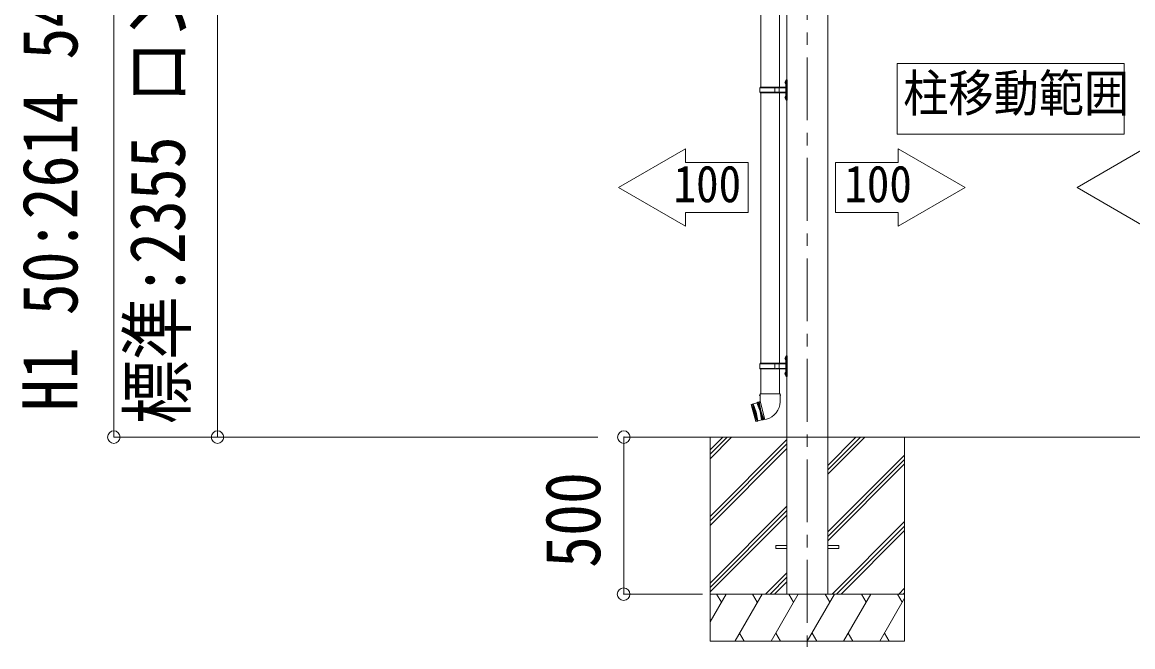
# Model space of a CAD drawing. Units: millimetres, scale not verified. Extents: x -11181 to 11305, y -7804 to 7716.
# Drawn here: x 351 to 3889, y -3931 to -1942 of the extents above; entities that cross this region are included whole.
import ezdxf
from ezdxf.enums import TextEntityAlignment as Align

# ---------------------------------------------------------------- set-up
doc = ezdxf.new("R2010")
doc.units = ezdxf.units.MM
doc.header["$LTSCALE"] = 40
doc.header["$PDMODE"] = 32
doc.header["$PDSIZE"] = 40
doc.linetypes.add('CHAIN1', pattern=[8, 5, -1, 1, -1])
for name, color, linetype, lineweight in [('0-0_0', 4, 'Continuous', 9), ('0-1_Defpoints', 7, 'Continuous', 9), ('0-2_TEXT1', 4, 'Continuous', 9), ('0-6_PARTS1', 6, 'Continuous', 9), ('0-7_PARTS2', 7, 'Continuous', 9)]:
    doc.layers.add(name, color=color, linetype=linetype, lineweight=lineweight)
doc.styles.add('ＭＳ ゴシック', font='')
doc.styles.get('ＭＳ ゴシック').set_extended_font_data('MS Gothic')

msp = doc.modelspace()

# ---------------------------------------------------------------- linework, layer by layer
at = {"layer": '0-0_0', "color": 7, "linetype": 'CHAIN1'}
msp.add_line((2851.83, -774.16), (2851.83, -3930.56), dxfattribs=at)
at = {"layer": '0-1_Defpoints'}
for p, q in [((2317.83, -3262.98), (7515.98, -3262.98)), ((2541.83, -3912.98), (2541.83, -3262.98)), ((2541.83, -3303.56), (2582.41, -3262.98)), ((2541.83, -3317.71), (2596.56, -3262.98)), ((2541.83, -3331.85), (2610.7, -3262.98)), ((2541.83, -3515.7), (2786.83, -3270.7)), ((2541.83, -3529.84), (2786.83, -3284.84)), ((2916.83, -3381.11), (3034.96, -3262.98)), ((2916.83, -3352.83), (3006.68, -3262.98)), ((2916.83, -3366.97), (3020.82, -3262.98)), ((3161.83, -3912.98), (3161.83, -3262.98)), ((2541.83, -3543.98), (2786.83, -3298.98)), ((2916.83, -3564.96), (3161.83, -3319.96)), ((2916.83, -3579.1), (3161.83, -3334.1)), ((2916.83, -3593.24), (3161.83, -3348.25)), ((2541.83, -3727.83), (2786.83, -3482.83)), ((2541.83, -3741.97), (2786.83, -3496.97)), ((2541.83, -3756.11), (2786.83, -3511.11)), ((2931.83, -3762.09), (3161.83, -3532.09)), ((2945.08, -3762.98), (3161.83, -3546.24)), ((2959.23, -3762.98), (3161.83, -3560.38)), ((2718.81, -3762.98), (2786.83, -3694.96)), ((2732.95, -3762.98), (2786.83, -3709.1)), ((2747.09, -3762.98), (2786.83, -3723.24)), ((3143.07, -3762.98), (3161.83, -3744.22)), ((3161.83, -3762.98), (2541.83, -3762.98)), ((2541.83, -3851.55), (2592.97, -3762.98)), ((2577.96, -3788.97), (2562.96, -3762.98)), ((2621.83, -3911.35), (2707.5, -3762.98)), ((2692.49, -3788.97), (2677.49, -3762.98)), ((2736.36, -3912.98), (2822.97, -3762.98)), ((2807.96, -3788.97), (2792.96, -3762.98)), ((2851.83, -3912.98), (2938.44, -3762.98)), ((2923.43, -3788.96), (2908.43, -3762.98)), ((2967.3, -3912.98), (3053.91, -3762.98)), ((3038.91, -3788.96), (3023.9, -3762.98)), ((3082.77, -3912.98), (3161.83, -3776.05)), ((3154.38, -3788.96), (3139.37, -3762.98)), ((3157.22, -3762.98), (3161.83, -3758.37)), ((2635.89, -3887), (2650.89, -3912.98)), ((2751.36, -3887), (2766.36, -3912.98)), ((2866.83, -3887), (2881.83, -3912.98)), ((2982.3, -3887), (2997.3, -3912.98)), ((3097.77, -3887), (3112.77, -3912.98)), ((2541.83, -3912.98), (3161.83, -3912.98))]:
    msp.add_line(p, q, dxfattribs=at)
at = {"layer": '0-2_TEXT1'}
for p, q in [((2786.83, -1074.98), (2786.83, -3762.98)), ((2916.83, -1074.98), (2916.83, -3762.98)), ((2703.48, -1266.99), (2703.45, -2148.48)), ((2763.18, -1266.99), (2763.15, -2148.48)), ((2700.3, -2150.48), (2701.3, -2148.48)), ((2700.3, -2164.48), (2700.3, -2150.48)), ((2748.79, -2150.48), (2700.3, -2150.48)), ((2782.8, -2148.48), (2701.3, -2148.48)), ((2748.79, -2166.48), (2748.79, -2148.48)), ((2749.55, -2148.48), (2751.55, -2150.48)), ((2782.8, -2150.48), (2751.55, -2150.48)), ((2761.93, -2150.48), (2759.93, -2148.48)), ((2761.93, -2164.48), (2761.93, -2150.48)), ((2781.03, -2131.33), (2783.08, -2132.33)), ((2782.3, -2129.33), (2782.93, -2129.33)), ((2782.3, -2129.33), (2782.3, -2137.63)), ((2782.3, -2137.63), (2782.93, -2137.63)), ((2782.93, -2129.33), (2782.93, -2137.63)), ((2782.93, -2129.33), (2783.33, -2129.73)), ((2782.93, -2137.63), (2783.33, -2137.23)), ((2783.08, -2132.33), (2783.69, -2133.48)), ((2785.33, -2124.98), (2783.33, -2126.98)), ((2783.33, -2126.98), (2783.33, -2187.98)), ((2783.33, -2129.73), (2783.33, -2137.23)), ((2785.33, -2124.98), (2785.33, -2189.98)), ((2785.33, -2124.98), (2787.33, -2124.98)), ((2787.33, -2189.98), (2787.33, -2124.98)), ((2700.3, -2164.48), (2701.3, -2166.48)), ((2748.79, -2164.48), (2700.3, -2164.48)), ((2701.3, -2166.48), (2782.8, -2166.48)), ((2703.45, -2166.48), (2703.48, -3027.99)), ((2749.55, -2166.48), (2751.55, -2164.48)), ((2782.8, -2164.48), (2751.55, -2164.48)), ((2761.93, -2164.48), (2759.93, -2166.48)), ((2763.15, -2166.48), (2763.18, -3027.99)), ((2781.03, -2179.33), (2783.08, -2180.33)), ((2782.3, -2177.33), (2782.93, -2177.33)), ((2782.3, -2177.33), (2782.3, -2185.63)), ((2782.3, -2185.63), (2782.93, -2185.63)), ((2782.93, -2177.33), (2782.93, -2185.63)), ((2782.93, -2177.33), (2783.33, -2177.73)), ((2782.93, -2185.63), (2783.33, -2185.23)), ((2783.08, -2180.33), (2783.69, -2181.48)), ((2783.33, -2177.73), (2783.33, -2185.23)), ((2783.33, -2187.98), (2785.33, -2189.98)), ((2787.33, -2189.98), (2785.33, -2189.98)), ((2785.33, -3004.49), (2783.33, -3006.49)), ((2783.33, -3006.49), (2783.33, -3067.49)), ((2785.33, -3004.49), (2785.33, -3069.49)), ((2785.33, -3004.49), (2787.33, -3004.49)), ((2787.33, -3069.49), (2787.33, -3004.49)), ((2700.33, -3029.99), (2701.33, -3027.99)), ((2700.33, -3043.99), (2700.33, -3029.99)), ((2748.83, -3029.99), (2700.33, -3029.99)), ((2782.83, -3027.99), (2701.33, -3027.99)), ((2748.83, -3045.99), (2748.83, -3027.99)), ((2749.58, -3027.99), (2751.58, -3029.99)), ((2782.83, -3029.99), (2751.58, -3029.99)), ((2761.96, -3029.99), (2759.96, -3027.99)), ((2761.96, -3043.99), (2761.96, -3029.99)), ((2781.03, -3010.84), (2783.08, -3011.84)), ((2782.3, -3008.84), (2782.93, -3008.84)), ((2782.3, -3008.84), (2782.3, -3017.14)), ((2782.3, -3017.14), (2782.93, -3017.14)), ((2782.93, -3008.84), (2782.93, -3017.14)), ((2782.93, -3008.84), (2783.33, -3009.24)), ((2782.93, -3017.14), (2783.33, -3016.74)), ((2783.08, -3011.84), (2783.69, -3012.99)), ((2783.33, -3009.24), (2783.33, -3016.74)), ((2700.33, -3043.99), (2701.33, -3045.99)), ((2748.83, -3043.99), (2700.33, -3043.99)), ((2701.33, -3045.99), (2782.83, -3045.99)), ((2703.48, -3045.99), (2703.48, -3125.69)), ((2749.58, -3045.99), (2751.58, -3043.99)), ((2782.83, -3043.99), (2751.58, -3043.99)), ((2761.96, -3043.99), (2759.96, -3045.99)), ((2763.18, -3045.99), (2763.18, -3125.69)), ((2781.03, -3058.84), (2783.08, -3059.84)), ((2782.3, -3056.84), (2782.93, -3056.84)), ((2782.3, -3056.84), (2782.3, -3065.14)), ((2782.3, -3065.14), (2782.93, -3065.14)), ((2782.93, -3056.84), (2782.93, -3065.14)), ((2782.93, -3056.84), (2783.33, -3057.24)), ((2782.93, -3065.14), (2783.33, -3064.74)), ((2783.08, -3059.84), (2783.69, -3060.99)), ((2783.33, -3057.24), (2783.33, -3064.74)), ((2783.33, -3067.49), (2785.33, -3069.49)), ((2787.33, -3069.49), (2785.33, -3069.49)), ((2701.63, -3125.69), (2699.93, -3130.19)), ((2701.66, -3130.69), (2699.93, -3130.19)), ((2765.03, -3125.69), (2701.63, -3125.69)), ((2701.63, -3125.69), (2701.77, -3148.93)), ((2765.03, -3125.69), (2764.88, -3150.69)), ((2673.05, -3159.21), (2673.4, -3158.6)), ((2673.05, -3159.21), (2687.36, -3212.63)), ((2691.27, -3153.81), (2673.4, -3158.6)), ((2687.97, -3212.98), (2673.4, -3158.6)), ((2677.27, -3157.57), (2691.84, -3211.95)), ((2681.65, -3185.53), (2677.27, -3157.57)), ((2679.2, -3157.05), (2693.77, -3211.43)), ((2689.38, -3183.46), (2679.2, -3157.05)), ((2689.38, -3183.46), (2693.77, -3211.43)), ((2693.91, -3152.07), (2691.27, -3153.81)), ((2693.91, -3152.07), (2695.84, -3151.55)), ((2709, -3208.38), (2693.91, -3152.07)), ((2698.81, -3151.02), (2695.84, -3151.55)), ((2695.84, -3151.55), (2710.93, -3207.87)), ((2701.7, -3150.24), (2698.81, -3151.02)), ((2698.81, -3151.02), (2703.39, -3179.71)), ((2701.77, -3148.93), (2701.38, -3149.03)), ((2701.38, -3149.03), (2716.99, -3207.28)), ((2713.77, -3206.85), (2703.39, -3179.71)), ((2681.65, -3185.53), (2691.84, -3211.95)), ((2705.84, -3208.2), (2687.97, -3212.98)), ((2692.97, -3212.98), (2692.36, -3212.63)), ((2709, -3208.38), (2705.84, -3208.2)), ((2709, -3208.38), (2710.93, -3207.87)), ((2709, -3208.38), (2710.93, -3207.87)), ((2713.77, -3206.85), (2710.93, -3207.87)), ((2716.66, -3206.07), (2713.77, -3206.85)), ((2716.99, -3207.28), (2721.9, -3205.96)), ((2751.83, -3608.48), (2786.83, -3608.48)), ((2751.83, -3608.48), (2751.83, -3617.48)), ((2751.83, -3617.48), (2786.83, -3617.48)), ((2916.83, -3608.48), (2951.83, -3608.48)), ((2916.83, -3617.48), (2951.83, -3617.48)), ((2951.83, -3608.48), (2951.83, -3617.48))]:
    msp.add_line(p, q, dxfattribs=at)
for points in [[(2781.03, -2135.62), (2783.08, -2134.63), (2783.69, -2133.48)], [(2781.03, -2183.62), (2783.08, -2182.63), (2783.69, -2181.48)], [(2781.03, -3015.13), (2783.08, -3014.14), (2783.69, -3012.99)], [(2781.03, -3063.13), (2783.08, -3062.14), (2783.69, -3060.99)], [(2765.03, -3125.69), (2766.53, -3130.19), (2765, -3130.69)], [(2691.27, -3153.81), (2701.46, -3180.23), (2705.84, -3208.2)]]:
    msp.add_lwpolyline(points, dxfattribs=at)
for centre, radius, start, end in [((2786.63, -2133.48), 6, 136.21765, 223.78235), ((2782.83, -2147.98), 0.5, 270, 0), ((2782.83, -2149.98), 0.5, 270, 0), ((2786.63, -2181.48), 6, 136.21765, 223.78235), ((2782.83, -2164.98), 0.5, 0, 90), ((2782.83, -2166.98), 0.5, 0, 90), ((2786.63, -3012.99), 6, 136.21765, 223.78235), ((2782.83, -3027.49), 0.5, 270, 0), ((2782.83, -3029.49), 0.5, 270, 0), ((2786.63, -3060.99), 6, 136.21765, 223.78235), ((2782.83, -3044.49), 0.5, 0, 90), ((2782.83, -3046.49), 0.5, 0, 90), ((2706.88, -3149.94), 58, 285, 359.65623)]:
    msp.add_arc(centre, radius, start, end, dxfattribs=at)
at = {"layer": '0-6_PARTS1'}
for p, q in [((642.91, -3262.98), (642.91, -813.98)), ((972.91, -3262.98), (972.91, -924.52)), ((642.91, -3262.98), (2184.44, -3262.98)), ((1302.91, -3262.98), (2184.88, -3262.98))]:
    msp.add_line(p, q, dxfattribs=at)
for p in [(642.91, -3262.98), (972.91, -3262.98)]:
    msp.add_point(p, dxfattribs=at)
at = {"layer": '0-7_PARTS2'}
for p, q in [((3138.31, -2073.29), (3138.31, -2298.19)), ((2463.48, -2345.32), (2463.48, -2388.33)), ((3141.6, -2345.32), (3141.6, -2388.33)), ((2463.48, -2548.08), (2463.48, -2591.08)), ((2463.48, -2548.08), (2663.48, -2548.08)), ((3141.6, -2548.08), (2941.6, -2548.08)), ((3141.6, -2548.08), (3141.6, -2591.08))]:
    msp.add_line(p, q, dxfattribs=at)
at = {"layer": '0-7_PARTS2', "color": 6}
for p, q in [((2517.5, -3262.98), (2266.5, -3262.98)), ((2267.5, -3262.98), (2267.5, -3762.98)), ((2517.5, -3762.98), (2266.5, -3762.98))]:
    msp.add_line(p, q, dxfattribs=at)
at = {"layer": '0-7_PARTS2'}
for points in [[(3138.31, -2298.19), (3861.39, -2298.19), (3861.39, -2073.29), (3138.31, -2073.29)], [(2463.48, -2591.08), (2250.65, -2468.2), (2463.48, -2345.32)], [(3141.6, -2591.08), (3354.43, -2468.2), (3141.6, -2345.32)], [(3924.07, -2591.08), (3711.24, -2468.2), (3924.07, -2345.32)], [(2463.48, -2388.33), (2663.48, -2388.33), (2663.48, -2548.08)], [(3141.6, -2388.33), (2941.6, -2388.33), (2941.6, -2548.08)]]:
    msp.add_lwpolyline(points, dxfattribs=at)
at = {"layer": '0-7_PARTS2', "color": 6}
for p in [(2267.5, -3262.98), (2266.5, -3762.98)]:
    msp.add_point(p, dxfattribs=at)

# ---------------------------------------------------------------- texts
at = {"layer": '0-0_0', "color": 7, "style": 'ＭＳ ゴシック', "width": 0.85}
msp.add_text('H1 50:2614 54:2612 57:2605', height=176, rotation=90, dxfattribs=at).set_placement((579.77, -3180.41), align=Align.BOTTOM_LEFT)
at = {"layer": '0-6_PARTS1', "color": 7, "style": 'ＭＳ ゴシック', "width": 0.85}
msp.add_text('標準:2355 ロング:2500 超ロング:2800', height=176, rotation=90, dxfattribs=at).set_placement((921.92, -3221.93), align=Align.BOTTOM_LEFT)
at = {"layer": '0-7_PARTS2', "style": 'ＭＳ ゴシック', "width": 0.9}
for s, p in [('柱移動範囲', (3157.1, -2261.52)), ('100', (2425.59, -2550.33)), ('100', (2969.49, -2550.33))]:
    msp.add_text(s, height=117.3, dxfattribs=at).set_placement(p, align=Align.BOTTOM_LEFT)
at = {"layer": '0-7_PARTS2', "style": 'ＭＳ ゴシック', "width": 0.85}
msp.add_text('500', height=176, rotation=90, dxfattribs=at).set_placement((2244.94, -3679.57), align=Align.BOTTOM_LEFT)

doc.saveas('drawing.dxf')
